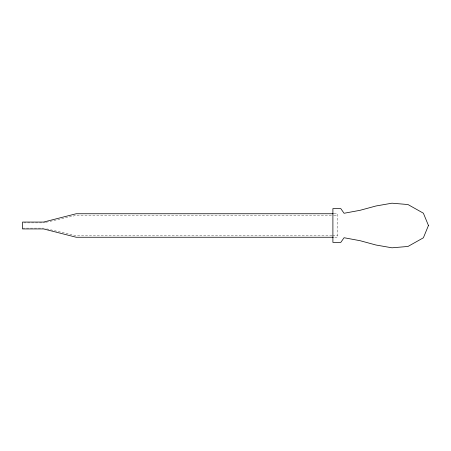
<?xml version="1.0" encoding="UTF-8"?>
<svg xmlns="http://www.w3.org/2000/svg" width="451" height="451" viewBox="0 0 451 451"><rect width="100%" height="100%" fill="white"/><g stroke="black" fill="none" stroke-linecap="round" stroke-linejoin="round"><path stroke-width="0.34" stroke-dasharray="2.25 1.69" d="M45.574 222.394L43.533 222.862L23.948 222.862M46.256 222.236L76.202 215.352L333.351 215.352M334.056 213.751L337.579 213.751L337.579 237.249L334.056 237.249M334.056 215.352L337.579 215.352M22.55 228.138L43.533 228.138M331.942 235.647L76.202 235.647L44.891 228.454M332.646 235.647L337.579 235.647"/><path stroke-width="0.68" d="M333.351 213.751L76.208 213.751L43.538 222.072L22.55 222.072L22.55 228.928L43.538 228.928L76.208 237.249L333.351 237.249M428.45 225.5L423.382 237.807L407.963 246.46L391.987 247.808L376.016 245.023L360.045 240.693L344.068 237.733L340.793 242.396L332.9 242.396L332.9 208.604L340.793 208.604L344.068 213.267L360.045 210.307L376.016 205.977L391.987 203.192L407.963 204.54L423.382 213.193L428.45 225.5"/></g></svg>
